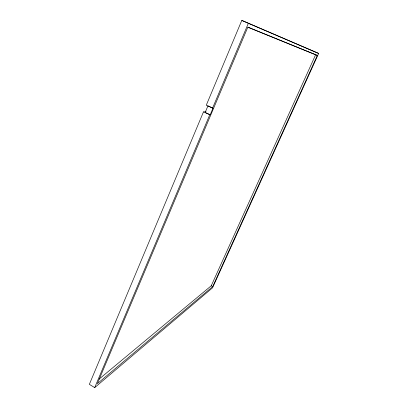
<?xml version="1.0" encoding="UTF-8"?>
<svg xmlns="http://www.w3.org/2000/svg" width="408" height="408" viewBox="0 0 408 408"><rect width="100%" height="100%" fill="white"/><g stroke="black" fill="none" stroke-linecap="round" stroke-linejoin="round"><path stroke-width="0.61" d="M203.485 111.874L89.347 384.351L94.702 387.6L212.537 287.829L318.653 53.438L241.801 20.4L206.254 105.259L212.966 108.227L210.181 114.832L203.485 111.874L206.009 111.761M94.702 387.6L209.732 114.857M212.522 108.237L248.36 23.271L241.801 20.4M99.103 379.124L211.242 285.779L315.644 54.713L317.312 55.442L212.711 286.574L97.334 383.673L247.829 27.193L317.312 55.442M247.936 27.152L315.644 54.713M248.36 23.271L318.653 53.438M212.966 108.227L207.958 105.845L205.188 112.45L210.181 114.832M211.242 285.779L212.711 286.574"/></g></svg>
